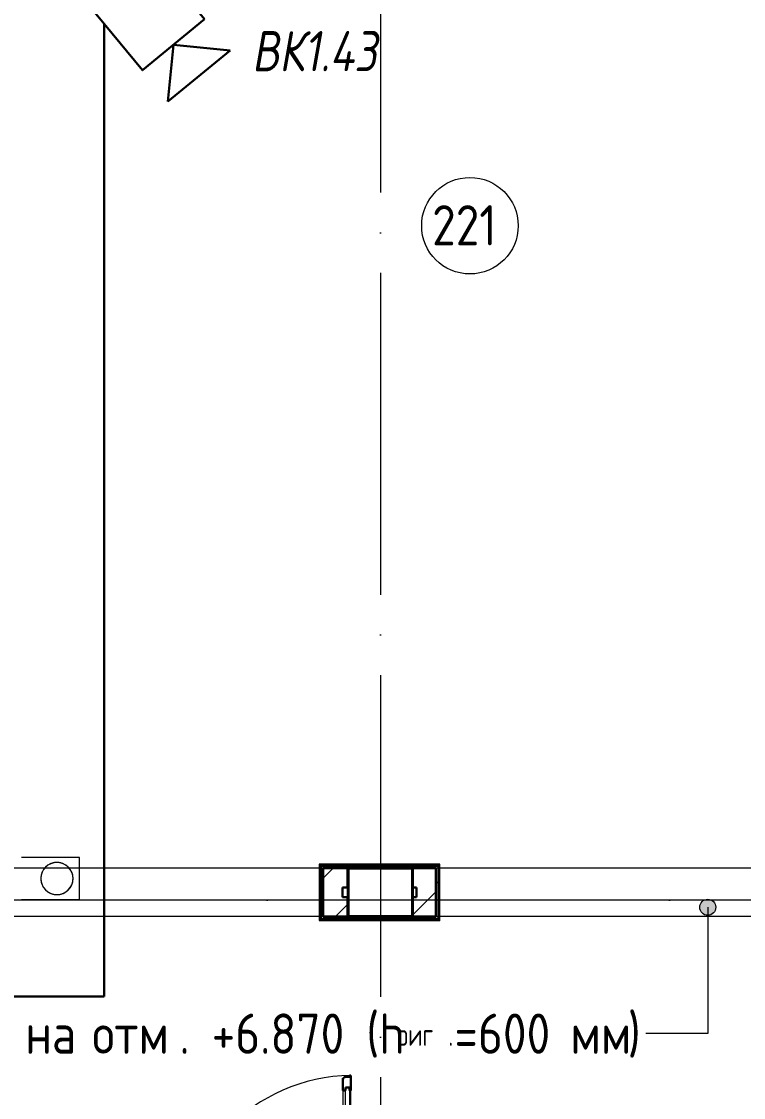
# Model space of a CAD drawing. Header units: millimetres. Extents: x -495897 to 1376592, y -28539 to 470976.
# Drawn here: x 153510 to 157996, y 349133 to 355823 of the extents above; entities that cross this region are included whole.
import ezdxf
from ezdxf.enums import TextEntityAlignment as Align

# ---------------------------------------------------------------- set-up
doc = ezdxf.new("R2010")
doc.units = ezdxf.units.MM
doc.set_wipeout_variables(frame=1)
doc.linetypes.add('ADSK_Линия сетки', pattern=[25, 20, -2.5, 0, -2.5])
doc.linetypes.add('ADSK_Сверху', pattern=[450, 300, -150])
for name, color, linetype, lineweight in [('RC-Видеонаблюдение', 5, 'Continuous', 30), ('RC-Линии_связи-Адресные', 5, 'Continuous', 30), ('Аннотация', 7, 'Continuous', 18), ('Двери', 252, 'Continuous', 9), ('Линии', 7, 'Continuous', 9), ('Марки помещений', 252, 'Continuous', 20), ('Несущие колонны', 252, 'Continuous', 18), ('Ограждение', 252, 'Continuous', 9), ('Оси', 252, 'Continuous', 9), ('Перекрытие', 252, 'Continuous', 18), ('Сантехника', 252, 'Continuous', 9), ('Стены наружные', 7, 'Continuous', 18)]:
    doc.layers.add(name, color=color, linetype=linetype, lineweight=lineweight)
doc.layers.add('RC-Позиционные_обозначения', color=7, linetype='Continuous')
doc.layers.add('Двери открывание', color=7, linetype='Continuous', lineweight=9, true_color=0xc0c0c0)
doc.styles.add('GOST Common_2', font='', dxfattribs={"width": 0.9, "height": 250})
doc.styles.add('GOST Common_4', font='', dxfattribs={"height": 7})
doc.styles.add('RubezhCAD', font='', dxfattribs={"oblique": 10})
doc.styles.get("Standard").update_dxf_attribs({"font": ''})
doc.styles.get('GOST Common_2').set_extended_font_data('GOST type B')
doc.styles.get('GOST Common_4').set_extended_font_data('GOST 2.304 type A')
doc.styles.get('RubezhCAD').set_extended_font_data('GOST type A')
doc.styles.get('Standard').set_extended_font_data('GOST type B')

# ---------------------------------------------------------------- blocks, each defined once
blk = doc.blocks.new('RC-UGO-CAM-01')
blk.add_attdef('PSTN', text='', height=2.5).set_placement((4.626, 3.284), align=Align.BOTTOM_LEFT)
at = {"color": 1}
blk.add_wipeout([(3.743, 0), (6.243, 2.499), (6.243, -2.499)], dxfattribs=at)
blk.add_line((6.243, 2.499), (6.243, -2.499), dxfattribs=at)
blk.add_wipeout([(-3.743, -2.499), (-3.741, 2.497), (3.743, 2.499), (3.743, -2.499)], dxfattribs=at)
for q in [(6.243, 2.499), (6.243, -2.499)]:
    blk.add_line((3.743, 0), q, dxfattribs=at)
blk.add_lwpolyline([(3.743, -2.499), (3.743, 2.499), (-3.743, 2.499), (-3.743, -2.499), (3.743, -2.499)], close=True, dxfattribs=at)
blk = doc.blocks.new('2 этаж')
at = {"layer": 'Аннотация', "lineweight": 9, "true_color": 0x636466}
h = blk.add_hatch(color=251, dxfattribs=at)
edge = h.paths.add_edge_path()
edge.add_arc((158530.1, -10082.8), 50, 0, 360)
at = {"layer": 'Аннотация', "color": 251, "lineweight": 9, "true_color": 0x636466}
for p, q in [((158530.1, -10082.8), (158530.1, -10868.5)), ((158151.6, -10868.5), (158145.5, -10868.5)), ((158530.1, -10868.5), (158151.6, -10868.5))]:
    blk.add_line(p, q, dxfattribs=at)
blk.add_circle((158530.1, -10082.8), 50, dxfattribs=at)
at = {"layer": 'Двери', "color": 251, "lineweight": 30, "true_color": 0x636466}
for p, q in [((156270, -11146.3), (156262, -11146.3)), ((156262, -11146.3), (156262, -11222.3)), ((156304, -11137.3), (156270, -11137.3)), ((156270, -11137.3), (156270, -11146.3)), ((156312, -11128.3), (156304, -11128.3)), ((156304, -11128.3), (156304, -11137.3)), ((156312, -11222.3), (156312, -11128.3)), ((156262, -11222.3), (156279, -11222.3)), ((156279, -11222.3), (156279, -11204.3)), ((156279, -11204.3), (156303, -11204.3)), ((156303, -11204.3), (156303, -11222.3)), ((156303, -11222.3), (156312, -11222.3))]:
    blk.add_line(p, q, dxfattribs=at)
at = {"layer": 'Двери', "color": 251, "true_color": 0x636466}
for p, q in [((156262, -11222.3), (156262, -12132.3)), ((156279, -12150.3), (156279, -11204.3)), ((156279, -11204.3), (156303, -11204.3)), ((156303, -11204.3), (156303, -12150.3)), ((156312, -12132.3), (156312, -11222.3))]:
    blk.add_line(p, q, dxfattribs=at)
at = {"layer": 'Двери открывание', "color": 251, "true_color": 0x636466}
blk.add_arc((156330, -12226.3), 1098, 90.93932, 180, dxfattribs=at)
at = {"layer": 'Линии', "color": 251, "linetype": 'ADSK_Сверху', "ltscale": 100, "true_color": 0x636466}
for p, q in [((161881, -9839.3), (151051.1, -9839.3)), ((161881, -10139.3), (151061, -10139.3))]:
    blk.add_line(p, q, dxfattribs=at)
at = {"layer": 'Марки помещений', "color": 251, "true_color": 0x636466}
blk.add_circle((157052.4, -5845.5), 300, dxfattribs=at)
at = {"layer": 'Несущие колонны', "color": 251, "lineweight": 40, "true_color": 0x636466}
for p, q in [((156296, -10139.3), (156296, -9839.3)), ((156296, -9839.3), (156696, -9839.3)), ((156696, -9839.3), (156296, -9839.3)), ((156296, -9839.3), (156296, -10139.3)), ((156696, -9839.3), (156696, -10139.3)), ((156696, -10139.3), (156696, -9839.3)), ((156696, -10139.3), (156296, -10139.3)), ((156296, -10139.3), (156696, -10139.3))]:
    blk.add_line(p, q, dxfattribs=at)
at = {"layer": 'Ограждение', "color": 251, "true_color": 0x636466}
for p, q in [((156866.1, -9814.3), (156116.1, -9814.3)), ((156116.1, -9814.3), (156121.1, -9819.3)), ((156116.1, -9814.3), (156116.1, -10164.3)), ((156866.1, -9814.3), (156861.1, -9819.3)), ((156866.1, -10164.3), (156866.1, -9814.3)), ((156116.1, -10164.3), (156121.1, -10159.3)), ((156116.1, -10164.3), (156866.1, -10164.3)), ((156861.1, -10159.3), (156866.1, -10164.3))]:
    blk.add_line(p, q, dxfattribs=at)
at = {"layer": 'Оси', "color": 251, "linetype": 'ADSK_Линия сетки', "ltscale": 100, "true_color": 0x636466}
for p, q in [((156496, -1139.3), (156496, -32265.4)), ((170543.3, -10039.3), (93565.9, -10039.3))]:
    blk.add_line(p, q, dxfattribs=at)
at = {"layer": 'Перекрытие', "color": 251, "ltscale": 100, "true_color": 0x636466}
for p, q in [((156116.1, -10039.3), (154266, -10039.3)), ((161851, -10039.3), (156866.1, -10039.3))]:
    blk.add_line(p, q, dxfattribs=at)
at = {"layer": 'Сантехника', "color": 251, "true_color": 0x636466}
for p, q in [((154626, -9774.3), (154266, -9774.3)), ((154626, -10034.3), (154626, -9774.3)), ((154266, -10034.3), (154626, -10034.3))]:
    blk.add_line(p, q, dxfattribs=at)
at = {"layer": 'Сантехника', "color": 251, "true_color": 0x636466, "flags": 128}
for points in [[(154586, -9904.3), (154585.9, -9900.3), (154585.7, -9896.3), (154585.3, -9892.3), (154584.7, -9888.3), (154584, -9884.4), (154583.1, -9880.5), (154582.1, -9876.6), (154580.9, -9872.8), (154579.6, -9869), (154578.1, -9865.3), (154576.5, -9861.7), (154574.7, -9858.1), (154572.8, -9854.6), (154570.7, -9851.1), (154568.5, -9847.8), (154566.2, -9844.5), (154563.8, -9841.4), (154561.2, -9838.3), (154558.5, -9835.4), (154555.7, -9832.5), (154552.8, -9829.8), (154549.7, -9827.2), (154546.6, -9824.7), (154543.4, -9822.3), (154540, -9820.1), (154536.6, -9818), (154533.1, -9816.1), (154529.6, -9814.2), (154525.9, -9812.6), (154522.2, -9811), (154518.5, -9809.7), (154514.7, -9808.5), (154510.8, -9807.4), (154506.9, -9806.5), (154503, -9805.7), (154499, -9805.1), (154495.1, -9804.7), (154491.1, -9804.4), (154487.1, -9804.3), (154483.1, -9804.3), (154479.1, -9804.5), (154475.1, -9804.8), (154471.1, -9805.4), (154467.2, -9806), (154463.3, -9806.9), (154459.4, -9807.9), (154455.6, -9809), (154451.8, -9810.3), (154448.1, -9811.7), (154444.4, -9813.3), (154440.8, -9815.1), (154437.3, -9816.9), (154433.8, -9819), (154430.4, -9821.1), (154427.2, -9823.4), (154424, -9825.8), (154420.9, -9828.4), (154417.9, -9831), (154415, -9833.8), (154412.3, -9836.7), (154409.6, -9839.7), (154407.1, -9842.8), (154404.7, -9846), (154402.4, -9849.3), (154400.3, -9852.7), (154398.3, -9856.2), (154396.5, -9859.7), (154394.8, -9863.3), (154393.2, -9867), (154391.8, -9870.8), (154390.5, -9874.5), (154389.4, -9878.4), (154388.5, -9882.3), (154387.7, -9886.2), (154387, -9890.1), (154386.5, -9894.1), (154386.2, -9898.1), (154386, -9902.1), (154386, -9904.3)], [(154386, -9904.3), (154386.1, -9908.3), (154386.3, -9912.2), (154386.7, -9916.2), (154387.3, -9920.2), (154388, -9924.1), (154388.9, -9928), (154389.9, -9931.9), (154391.1, -9935.7), (154392.4, -9939.5), (154393.9, -9943.2), (154395.5, -9946.8), (154397.3, -9950.4), (154399.2, -9953.9), (154401.3, -9957.4), (154403.5, -9960.7), (154405.8, -9964), (154408.2, -9967.1), (154410.8, -9970.2), (154413.5, -9973.1), (154416.3, -9976), (154419.3, -9978.7), (154422.3, -9981.3), (154425.4, -9983.8), (154428.7, -9986.2), (154432, -9988.4), (154435.4, -9990.5), (154438.9, -9992.4), (154442.4, -9994.3), (154446.1, -9995.9), (154449.8, -9997.5), (154453.5, -9998.8), (154457.3, -10000.1), (154461.2, -10001.1), (154465.1, -10002), (154469, -10002.8), (154473, -10003.4), (154476.9, -10003.8), (154480.9, -10004.1), (154484.9, -10004.2), (154488.9, -10004.2), (154492.9, -10004), (154496.9, -10003.7), (154500.9, -10003.1), (154504.8, -10002.5), (154508.7, -10001.6), (154512.6, -10000.7), (154516.4, -9999.5), (154520.2, -9998.2), (154524, -9996.8), (154527.6, -9995.2), (154531.2, -9993.4), (154534.8, -9991.6), (154538.2, -9989.5), (154541.6, -9987.4), (154544.9, -9985.1), (154548, -9982.7), (154551.1, -9980.1), (154554.1, -9977.5), (154557, -9974.7), (154559.7, -9971.8), (154562.4, -9968.8), (154564.9, -9965.7), (154567.3, -9962.5), (154569.6, -9959.2), (154571.7, -9955.8), (154573.7, -9952.3), (154575.5, -9948.8), (154577.2, -9945.2), (154578.8, -9941.5), (154580.2, -9937.8), (154581.5, -9934), (154582.6, -9930.1), (154583.6, -9926.2), (154584.4, -9922.3), (154585, -9918.4), (154585.5, -9914.4), (154585.8, -9910.4), (154586, -9906.4), (154586, -9904.3)]]:
    blk.add_lwpolyline(points, dxfattribs=at)
at = {"layer": 'Сантехника', "color": 251, "true_color": 0x636466}
for start, end in [(0, 180), (180, 0)]:
    blk.add_arc((154486, -9904.3), 100, start, end, dxfattribs=at)
at = {"layer": 'Стены наружные', "color": 251, "lineweight": 30, "true_color": 0x636466}
for p, q in [((156861.1, -9819.3), (156121.1, -9819.3)), ((156121.1, -9819.3), (156121.1, -10159.3)), ((156856.1, -9824.3), (156126.1, -9824.3)), ((156126.1, -9824.3), (156126.1, -10154.3)), ((156856.1, -10154.3), (156856.1, -9824.3)), ((156861.1, -10159.3), (156861.1, -9819.3)), ((156141.1, -9839.3), (156141.1, -10139.3)), ((156141.1, -9839.3), (156296, -9839.3)), ((156291.1, -9959.3), (156291.1, -9839.3)), ((156841.1, -9839.3), (156696, -9839.3)), ((156841.1, -10139.3), (156841.1, -9839.3)), ((156261.1, -9959.3), (156291.1, -9959.3)), ((156261.1, -10019.3), (156261.1, -9959.3)), ((156696, -9959.3), (156721.1, -9959.3)), ((156721.1, -9959.3), (156721.1, -10019.3)), ((156291.1, -10019.3), (156261.1, -10019.3)), ((156291.1, -10139.3), (156291.1, -10019.3)), ((156721.1, -10019.3), (156696, -10019.3)), ((156121.1, -10159.3), (156861.1, -10159.3)), ((156126.1, -10154.3), (156856.1, -10154.3)), ((156296, -10139.3), (156141.1, -10139.3)), ((156696, -10139.3), (156841.1, -10139.3))]:
    blk.add_line(p, q, dxfattribs=at)
at = {"layer": 'Стены наружные', "color": 251, "linetype": 'Continuous', "lineweight": 9, "true_color": 0x636466}
for p, q in [((156174.8, -9824.3), (156179.8, -9819.3)), ((156245.5, -9824.3), (156250.5, -9819.3)), ((156316.2, -9824.3), (156321.2, -9819.3)), ((156387, -9824.3), (156392, -9819.3)), ((156457.7, -9824.3), (156462.7, -9819.3)), ((156513.4, -9839.3), (156528.4, -9824.3)), ((156528.4, -9824.3), (156533.4, -9819.3)), ((156599.1, -9824.3), (156604.1, -9819.3)), ((156669.8, -9824.3), (156674.8, -9819.3)), ((156740.5, -9824.3), (156745.5, -9819.3)), ((156811.2, -9824.3), (156816.2, -9819.3)), ((156121.1, -9878), (156126.1, -9873)), ((156141.1, -9901.5), (156203.3, -9839.3)), ((156856.1, -9850.1), (156861.1, -9845.1)), ((156121.1, -9948.7), (156126.1, -9943.7)), ((156841.1, -9935.8), (156856.1, -9920.8)), ((156856.1, -9920.8), (156861.1, -9915.8)), ((156121.1, -10019.4), (156126.1, -10014.4)), ((156721.1, -10107.3), (156841.1, -9987.3)), ((156856.1, -9991.5), (156861.1, -9986.5)), ((156121.1, -10090.1), (156126.1, -10085.1)), ((156217.6, -10139.3), (156261.1, -10095.8)), ((156261.1, -10095.8), (156291.1, -10065.8)), ((156856.1, -10062.2), (156861.1, -10057.2)), ((156122.7, -10159.3), (156127.7, -10154.3)), ((156193.4, -10159.3), (156198.4, -10154.3)), ((156198.4, -10154.3), (156213.4, -10139.3)), ((156264.1, -10159.3), (156269.1, -10154.3)), ((156334.8, -10159.3), (156339.8, -10154.3)), ((156405.5, -10159.3), (156410.5, -10154.3)), ((156476.2, -10159.3), (156481.2, -10154.3)), ((156546.9, -10159.3), (156551.9, -10154.3)), ((156617.6, -10159.3), (156622.6, -10154.3)), ((156622.6, -10154.3), (156637.6, -10139.3)), ((156688.4, -10159.3), (156693.4, -10154.3)), ((156696, -10132.3), (156721.1, -10107.3)), ((156759.1, -10159.3), (156764.1, -10154.3)), ((156829.8, -10159.3), (156834.8, -10154.3)), ((156856.1, -10133), (156861.1, -10128))]:
    blk.add_line(p, q, dxfattribs=at)
at = {"layer": 'Аннотация', "color": 251, "true_color": 0x636466, "width": 0.9}
for s, height, style, p in [('. +6.870 (h', 250, 'GOST Common_2', (155247.6, -10993.5)), ('=600', 250, 'GOST Common_2', (156956.1, -10993.5)), (')', 250, 'GOST Common_2', (158033.7, -10993.5)), ('на', 250, 'GOST Common_2', (154289.1, -10993.5)), ('отм', 250, 'GOST Common_2', (154705.9, -10993.5)), ('мм', 250, 'GOST Common_2', (157676.5, -10993.5)), ('риг', 138.75, 'GOST Common_4', (156597.1, -10944.3)), ('.', 138.8, 'GOST Common_4', (156918.5, -10944.3))]:
    blk.add_text(s, height=height, dxfattribs=dict(at, style=style)).set_placement(p)
at = {"layer": 'Марки помещений', "color": 251, "true_color": 0x636466, "style": 'GOST Common_2', "width": 0.9}
blk.add_text('221', height=250, dxfattribs=at).set_placement((156817.4, -5967.8))

msp = doc.modelspace()

# ---------------------------------------------------------------- linework, layer by layer
at = {"layer": 'RC-Линии_связи-Адресные'}
for p in [(154022.718, 355808.514), (146777.281, 349760.832)]:
    msp.add_line(p, (154022.718, 349760.832), dxfattribs=at)

# ---------------------------------------------------------------- block references
msp.add_blockref('2 этаж', (-756.474, 360398.765))

# ---------------------------------------------------------------- next in the draw order: block references
at = {"layer": 'RC-Видеонаблюдение'}
ref = msp.add_blockref('RC-UGO-CAM-01', (154215.839, 355967.167), dxfattribs=dict(at, xscale=-100, yscale=100, zscale=100, rotation=129.4038893411708))
ref.add_attrib('PSTN', 'ВК1.43', (154941.411, 355513.398), dxfattribs={"layer": 'RC-Позиционные_обозначения', "height": 250, "style": 'RubezhCAD', "oblique": 10})

doc.saveas('drawing.dxf')
